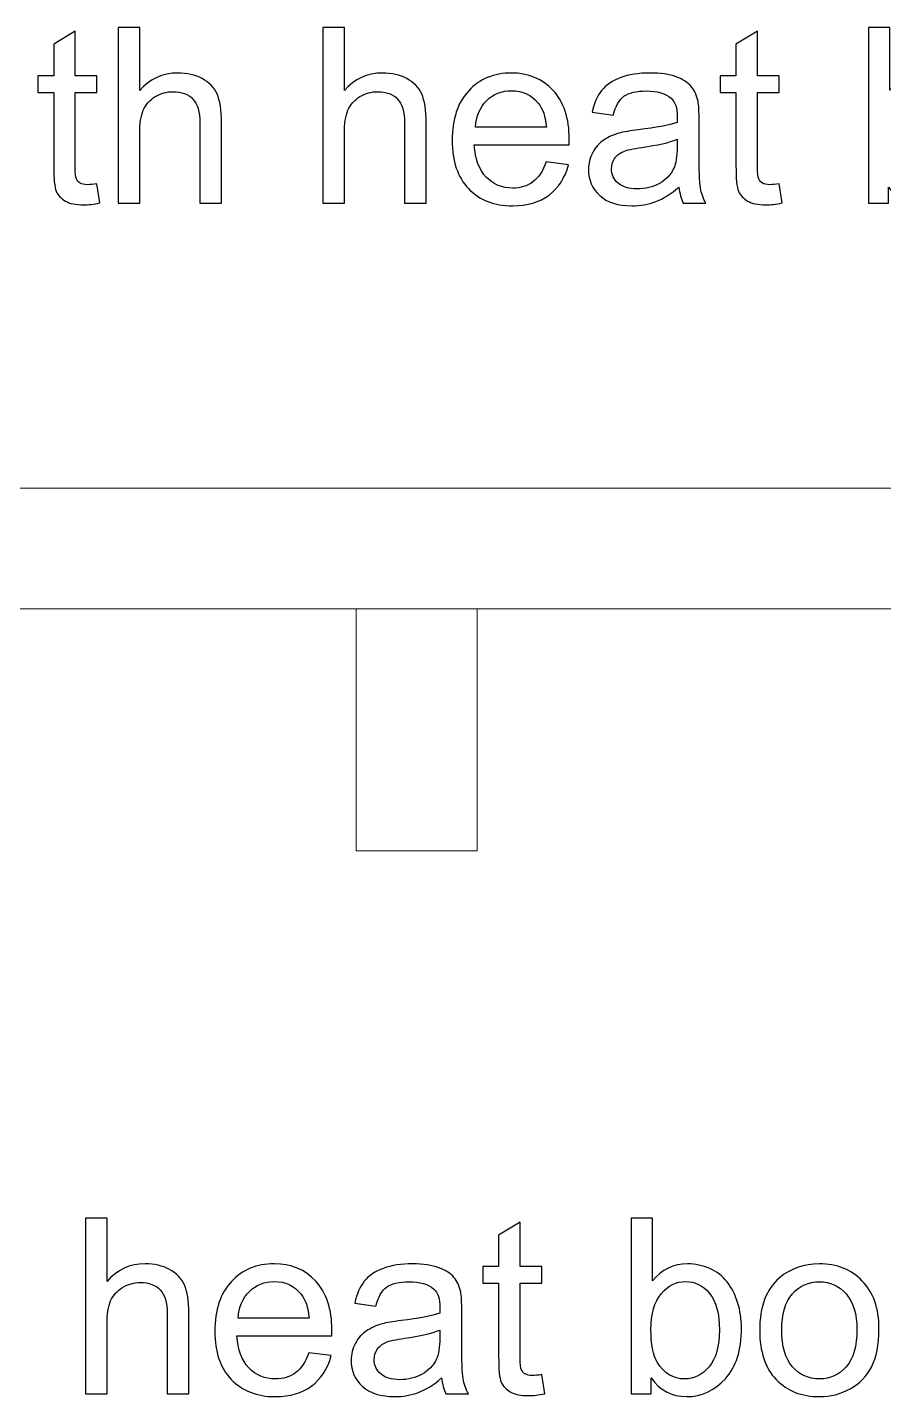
# Model space of a CAD drawing. Header units: inches. Extents: x -38 to 6, y -62 to 68.
# Drawn here: x -13.5 to -7.93, y -52.55 to -43.63 of the extents above; entities that cross this region are included whole.
import ezdxf

# ---------------------------------------------------------------- set-up
doc = ezdxf.new("R2010")
doc.units = ezdxf.units.IN
doc.header["$MEASUREMENT"] = 0
doc.layers.add('Layer 1', color=7, linetype='Continuous')

msp = doc.modelspace()

# ---------------------------------------------------------------- linework, layer by layer
at = {"layer": 'Layer 1', "color": 250, "lineweight": 9}
msp.add_lwpolyline([(-21.846, -47.4193), (-6.2158, -47.4193), (-6.2158, -46.6319), (-21.846, -46.6319), (-21.846, -47.4193)], close=True, dxfattribs=at)
at = {"layer": 'Layer 1', "color": 250}
for points, knots in [([(-13.0513, -44.6524), (-13.0513, -44.6524), (-13.0322, -44.7764), (-13.0322, -44.7764), (-13.0322, -44.7764), (-13.0716, -44.7847), (-13.107, -44.7889), (-13.1378, -44.7889), (-13.1378, -44.7889), (-13.1887, -44.7889), (-13.2281, -44.7809), (-13.2563, -44.7647), (-13.2563, -44.7647), (-13.2843, -44.7484), (-13.304, -44.7274), (-13.3154, -44.7011), (-13.3154, -44.7011), (-13.3268, -44.6747), (-13.3324, -44.6193), (-13.3324, -44.535), (-13.3324, -44.535), (-13.3324, -44.535), (-13.3324, -44.0574), (-13.3324, -44.0574), (-13.3324, -44.0574), (-13.3324, -44.0574), (-13.4363, -44.0574), (-13.4363, -44.0574), (-13.4363, -44.0574), (-13.4363, -44.0574), (-13.4363, -43.9488), (-13.4363, -43.9488), (-13.4363, -43.9488), (-13.4363, -43.9488), (-13.3324, -43.9488), (-13.3324, -43.9488), (-13.3324, -43.9488), (-13.3324, -43.9488), (-13.3324, -43.7438), (-13.3324, -43.7438), (-13.3324, -43.7438), (-13.3324, -43.7438), (-13.1919, -43.6594), (-13.1919, -43.6594), (-13.1919, -43.6594), (-13.1919, -43.6594), (-13.1919, -43.9488), (-13.1919, -43.9488), (-13.1919, -43.9488), (-13.1919, -43.9488), (-13.0513, -43.9488), (-13.0513, -43.9488), (-13.0513, -43.9488), (-13.0513, -43.9488), (-13.0513, -44.0574), (-13.0513, -44.0574), (-13.0513, -44.0574), (-13.0513, -44.0574), (-13.1919, -44.0574), (-13.1919, -44.0574), (-13.1919, -44.0574), (-13.1919, -44.0574), (-13.1919, -44.5429), (-13.1919, -44.5429), (-13.1919, -44.5429), (-13.1919, -44.5831), (-13.1895, -44.609), (-13.1844, -44.6204), (-13.1844, -44.6204), (-13.1796, -44.6319), (-13.1716, -44.6409), (-13.1605, -44.6478), (-13.1605, -44.6478), (-13.1493, -44.6545), (-13.1333, -44.6579), (-13.1126, -44.6579), (-13.1126, -44.6579), (-13.0971, -44.6579), (-13.0766, -44.6561), (-13.0513, -44.6524)], [0, 0, 0, 0, 0.047619, 0.047619, 0.047619, 0.047619, 0.095238, 0.095238, 0.095238, 0.095238, 0.142857, 0.142857, 0.142857, 0.142857, 0.190476, 0.190476, 0.190476, 0.190476, 0.238095, 0.238095, 0.238095, 0.238095, 0.285714, 0.285714, 0.285714, 0.285714, 0.333333, 0.333333, 0.333333, 0.333333, 0.380952, 0.380952, 0.380952, 0.380952, 0.428571, 0.428571, 0.428571, 0.428571, 0.47619, 0.47619, 0.47619, 0.47619, 0.52381, 0.52381, 0.52381, 0.52381, 0.571429, 0.571429, 0.571429, 0.571429, 0.619048, 0.619048, 0.619048, 0.619048, 0.666667, 0.666667, 0.666667, 0.666667, 0.714286, 0.714286, 0.714286, 0.714286, 0.761905, 0.761905, 0.761905, 0.761905, 0.809524, 0.809524, 0.809524, 0.809524, 0.857143, 0.857143, 0.857143, 0.857143, 0.904762, 0.904762, 0.904762, 0.904762, 1, 1, 1, 1]), ([(-12.9126, -44.7777), (-12.9126, -44.7777), (-12.9126, -43.6341), (-12.9126, -43.6341), (-12.9126, -43.6341), (-12.9126, -43.6341), (-12.7721, -43.6341), (-12.7721, -43.6341), (-12.7721, -43.6341), (-12.7721, -43.6341), (-12.7721, -44.0457), (-12.7721, -44.0457), (-12.7721, -44.0457), (-12.7069, -43.9693), (-12.6246, -43.9312), (-12.525, -43.9312), (-12.525, -43.9312), (-12.4641, -43.9312), (-12.4111, -43.9432), (-12.3659, -43.9674), (-12.3659, -43.9674), (-12.3209, -43.9916), (-12.2887, -44.0249), (-12.2692, -44.0675), (-12.2692, -44.0675), (-12.2498, -44.1101), (-12.2402, -44.1721), (-12.2402, -44.253), (-12.2402, -44.253), (-12.2402, -44.253), (-12.2402, -44.7777), (-12.2402, -44.7777), (-12.2402, -44.7777), (-12.2402, -44.7777), (-12.3808, -44.7777), (-12.3808, -44.7777), (-12.3808, -44.7777), (-12.3808, -44.7777), (-12.3808, -44.2536), (-12.3808, -44.2536), (-12.3808, -44.2536), (-12.3808, -44.1836), (-12.3959, -44.1325), (-12.426, -44.1005), (-12.426, -44.1005), (-12.4564, -44.0686), (-12.499, -44.0526), (-12.5543, -44.0526), (-12.5543, -44.0526), (-12.5956, -44.0526), (-12.6345, -44.0632), (-12.6709, -44.0848), (-12.6709, -44.0848), (-12.7074, -44.1064), (-12.7332, -44.1356), (-12.7489, -44.1727), (-12.7489, -44.1727), (-12.7644, -44.2094), (-12.7721, -44.2602), (-12.7721, -44.3252), (-12.7721, -44.3252), (-12.7721, -44.3252), (-12.7721, -44.7777), (-12.7721, -44.7777), (-12.7721, -44.7777), (-12.7721, -44.7777), (-12.9126, -44.7777), (-12.9126, -44.7777)], [0, 0, 0, 0, 0.055556, 0.055556, 0.055556, 0.055556, 0.111111, 0.111111, 0.111111, 0.111111, 0.166667, 0.166667, 0.166667, 0.166667, 0.222222, 0.222222, 0.222222, 0.222222, 0.277778, 0.277778, 0.277778, 0.277778, 0.333333, 0.333333, 0.333333, 0.333333, 0.388889, 0.388889, 0.388889, 0.388889, 0.444444, 0.444444, 0.444444, 0.444444, 0.5, 0.5, 0.5, 0.5, 0.555556, 0.555556, 0.555556, 0.555556, 0.611111, 0.611111, 0.611111, 0.611111, 0.666667, 0.666667, 0.666667, 0.666667, 0.722222, 0.722222, 0.722222, 0.722222, 0.777778, 0.777778, 0.777778, 0.777778, 0.833333, 0.833333, 0.833333, 0.833333, 0.888889, 0.888889, 0.888889, 0.888889, 1, 1, 1, 1]), ([(-11.5806, -44.7777), (-11.5806, -44.7777), (-11.5806, -43.6341), (-11.5806, -43.6341), (-11.5806, -43.6341), (-11.5806, -43.6341), (-11.44, -43.6341), (-11.44, -43.6341), (-11.44, -43.6341), (-11.44, -43.6341), (-11.44, -44.0457), (-11.44, -44.0457), (-11.44, -44.0457), (-11.3748, -43.9693), (-11.2925, -43.9312), (-11.193, -43.9312), (-11.193, -43.9312), (-11.132, -43.9312), (-11.079, -43.9432), (-11.0338, -43.9674), (-11.0338, -43.9674), (-10.9888, -43.9916), (-10.9566, -44.0249), (-10.9371, -44.0675), (-10.9371, -44.0675), (-10.9177, -44.1101), (-10.9081, -44.1721), (-10.9081, -44.253), (-10.9081, -44.253), (-10.9081, -44.253), (-10.9081, -44.7777), (-10.9081, -44.7777), (-10.9081, -44.7777), (-10.9081, -44.7777), (-11.0487, -44.7777), (-11.0487, -44.7777), (-11.0487, -44.7777), (-11.0487, -44.7777), (-11.0487, -44.2536), (-11.0487, -44.2536), (-11.0487, -44.2536), (-11.0487, -44.1836), (-11.0639, -44.1325), (-11.0939, -44.1005), (-11.0939, -44.1005), (-11.1243, -44.0686), (-11.1669, -44.0526), (-11.2222, -44.0526), (-11.2222, -44.0526), (-11.2635, -44.0526), (-11.3024, -44.0632), (-11.3388, -44.0848), (-11.3388, -44.0848), (-11.3753, -44.1064), (-11.4011, -44.1356), (-11.4168, -44.1727), (-11.4168, -44.1727), (-11.4323, -44.2094), (-11.44, -44.2602), (-11.44, -44.3252), (-11.44, -44.3252), (-11.44, -44.3252), (-11.44, -44.7777), (-11.44, -44.7777), (-11.44, -44.7777), (-11.44, -44.7777), (-11.5806, -44.7777), (-11.5806, -44.7777)], [0, 0, 0, 0, 0.055556, 0.055556, 0.055556, 0.055556, 0.111111, 0.111111, 0.111111, 0.111111, 0.166667, 0.166667, 0.166667, 0.166667, 0.222222, 0.222222, 0.222222, 0.222222, 0.277778, 0.277778, 0.277778, 0.277778, 0.333333, 0.333333, 0.333333, 0.333333, 0.388889, 0.388889, 0.388889, 0.388889, 0.444444, 0.444444, 0.444444, 0.444444, 0.5, 0.5, 0.5, 0.5, 0.555556, 0.555556, 0.555556, 0.555556, 0.611111, 0.611111, 0.611111, 0.611111, 0.666667, 0.666667, 0.666667, 0.666667, 0.722222, 0.722222, 0.722222, 0.722222, 0.777778, 0.777778, 0.777778, 0.777778, 0.833333, 0.833333, 0.833333, 0.833333, 0.888889, 0.888889, 0.888889, 0.888889, 1, 1, 1, 1]), ([(-8.6105, -44.6524), (-8.6105, -44.6524), (-8.5914, -44.7764), (-8.5914, -44.7764), (-8.5914, -44.7764), (-8.6308, -44.7847), (-8.6662, -44.7889), (-8.697, -44.7889), (-8.697, -44.7889), (-8.7479, -44.7889), (-8.7873, -44.7809), (-8.8155, -44.7647), (-8.8155, -44.7647), (-8.8435, -44.7484), (-8.8632, -44.7274), (-8.8746, -44.7011), (-8.8746, -44.7011), (-8.8861, -44.6747), (-8.8916, -44.6193), (-8.8916, -44.535), (-8.8916, -44.535), (-8.8916, -44.535), (-8.8916, -44.0574), (-8.8916, -44.0574), (-8.8916, -44.0574), (-8.8916, -44.0574), (-8.9955, -44.0574), (-8.9955, -44.0574), (-8.9955, -44.0574), (-8.9955, -44.0574), (-8.9955, -43.9488), (-8.9955, -43.9488), (-8.9955, -43.9488), (-8.9955, -43.9488), (-8.8916, -43.9488), (-8.8916, -43.9488), (-8.8916, -43.9488), (-8.8916, -43.9488), (-8.8916, -43.7438), (-8.8916, -43.7438), (-8.8916, -43.7438), (-8.8916, -43.7438), (-8.7511, -43.6594), (-8.7511, -43.6594), (-8.7511, -43.6594), (-8.7511, -43.6594), (-8.7511, -43.9488), (-8.7511, -43.9488), (-8.7511, -43.9488), (-8.7511, -43.9488), (-8.6105, -43.9488), (-8.6105, -43.9488), (-8.6105, -43.9488), (-8.6105, -43.9488), (-8.6105, -44.0574), (-8.6105, -44.0574), (-8.6105, -44.0574), (-8.6105, -44.0574), (-8.7511, -44.0574), (-8.7511, -44.0574), (-8.7511, -44.0574), (-8.7511, -44.0574), (-8.7511, -44.5429), (-8.7511, -44.5429), (-8.7511, -44.5429), (-8.7511, -44.5831), (-8.7487, -44.609), (-8.7436, -44.6204), (-8.7436, -44.6204), (-8.7388, -44.6319), (-8.7309, -44.6409), (-8.7197, -44.6478), (-8.7197, -44.6478), (-8.7085, -44.6545), (-8.6925, -44.6579), (-8.6718, -44.6579), (-8.6718, -44.6579), (-8.6563, -44.6579), (-8.6358, -44.6561), (-8.6105, -44.6524)], [0, 0, 0, 0, 0.047619, 0.047619, 0.047619, 0.047619, 0.095238, 0.095238, 0.095238, 0.095238, 0.142857, 0.142857, 0.142857, 0.142857, 0.190476, 0.190476, 0.190476, 0.190476, 0.238095, 0.238095, 0.238095, 0.238095, 0.285714, 0.285714, 0.285714, 0.285714, 0.333333, 0.333333, 0.333333, 0.333333, 0.380952, 0.380952, 0.380952, 0.380952, 0.428571, 0.428571, 0.428571, 0.428571, 0.47619, 0.47619, 0.47619, 0.47619, 0.52381, 0.52381, 0.52381, 0.52381, 0.571429, 0.571429, 0.571429, 0.571429, 0.619048, 0.619048, 0.619048, 0.619048, 0.666667, 0.666667, 0.666667, 0.666667, 0.714286, 0.714286, 0.714286, 0.714286, 0.761905, 0.761905, 0.761905, 0.761905, 0.809524, 0.809524, 0.809524, 0.809524, 0.857143, 0.857143, 0.857143, 0.857143, 0.904762, 0.904762, 0.904762, 0.904762, 1, 1, 1, 1]), ([(-7.8987, -44.7777), (-7.8987, -44.7777), (-8.0297, -44.7777), (-8.0297, -44.7777), (-8.0297, -44.7777), (-8.0297, -44.7777), (-8.0297, -43.6341), (-8.0297, -43.6341), (-8.0297, -43.6341), (-8.0297, -43.6341), (-7.8891, -43.6341), (-7.8891, -43.6341), (-7.8891, -43.6341), (-7.8891, -43.6341), (-7.8891, -44.0422), (-7.8891, -44.0422), (-7.8891, -44.0422), (-7.8298, -43.9682), (-7.7542, -43.9312), (-7.6621, -43.9312), (-7.6621, -43.9312), (-7.6112, -43.9312), (-7.5628, -43.9413), (-7.5172, -43.9618), (-7.5172, -43.9618), (-7.4717, -43.9823), (-7.4344, -44.0113), (-7.4049, -44.0483), (-7.4049, -44.0483), (-7.3756, -44.0856), (-7.3525, -44.1303), (-7.3359, -44.1828), (-7.3359, -44.1828), (-7.3192, -44.2349), (-7.3109, -44.2911), (-7.3109, -44.3507), (-7.3109, -44.3507), (-7.3109, -44.4924), (-7.3461, -44.602), (-7.4161, -44.6792), (-7.4161, -44.6792), (-7.4864, -44.7567), (-7.5705, -44.7953), (-7.6687, -44.7953), (-7.6687, -44.7953), (-7.7664, -44.7953), (-7.8431, -44.7546), (-7.8987, -44.6734), (-7.8987, -44.6734), (-7.8987, -44.6734), (-7.8987, -44.7777), (-7.8987, -44.7777)], [0, 0, 0, 0, 0.071429, 0.071429, 0.071429, 0.071429, 0.142857, 0.142857, 0.142857, 0.142857, 0.214286, 0.214286, 0.214286, 0.214286, 0.285714, 0.285714, 0.285714, 0.285714, 0.357143, 0.357143, 0.357143, 0.357143, 0.428571, 0.428571, 0.428571, 0.428571, 0.5, 0.5, 0.5, 0.5, 0.571429, 0.571429, 0.571429, 0.571429, 0.642857, 0.642857, 0.642857, 0.642857, 0.714286, 0.714286, 0.714286, 0.714286, 0.785714, 0.785714, 0.785714, 0.785714, 0.857143, 0.857143, 0.857143, 0.857143, 1, 1, 1, 1]), ([(-10.1268, -44.5094), (-10.1268, -44.5094), (-9.9815, -44.5286), (-9.9815, -44.5286), (-9.9815, -44.5286), (-10.0041, -44.613), (-10.0464, -44.6787), (-10.1082, -44.7253), (-10.1082, -44.7253), (-10.1699, -44.7719), (-10.2487, -44.7953), (-10.3448, -44.7953), (-10.3448, -44.7953), (-10.4657, -44.7953), (-10.5615, -44.758), (-10.6323, -44.6835), (-10.6323, -44.6835), (-10.7031, -44.6092), (-10.7386, -44.5046), (-10.7386, -44.3702), (-10.7386, -44.3702), (-10.7386, -44.2312), (-10.7029, -44.1231), (-10.6313, -44.0465), (-10.6313, -44.0465), (-10.5597, -43.9695), (-10.4668, -43.9312), (-10.3526, -43.9312), (-10.3526, -43.9312), (-10.2421, -43.9312), (-10.1518, -43.9687), (-10.0818, -44.0441), (-10.0818, -44.0441), (-10.0118, -44.1194), (-9.9767, -44.2254), (-9.9767, -44.3619), (-9.9767, -44.3619), (-9.9767, -44.3702), (-9.9769, -44.3827), (-9.9775, -44.3992), (-9.9775, -44.3992), (-9.9775, -44.3992), (-10.5948, -44.3992), (-10.5948, -44.3992), (-10.5948, -44.3992), (-10.5895, -44.49), (-10.5639, -44.5597), (-10.5176, -44.6079), (-10.5176, -44.6079), (-10.4716, -44.6561), (-10.4138, -44.6803), (-10.3448, -44.6803), (-10.3448, -44.6803), (-10.2935, -44.6803), (-10.2495, -44.6667), (-10.2133, -44.6396), (-10.2133, -44.6396), (-10.1769, -44.6124), (-10.1481, -44.569), (-10.1268, -44.5094)], [0, 0, 0, 0, 0.0625, 0.0625, 0.0625, 0.0625, 0.125, 0.125, 0.125, 0.125, 0.1875, 0.1875, 0.1875, 0.1875, 0.25, 0.25, 0.25, 0.25, 0.3125, 0.3125, 0.3125, 0.3125, 0.375, 0.375, 0.375, 0.375, 0.4375, 0.4375, 0.4375, 0.4375, 0.5, 0.5, 0.5, 0.5, 0.5625, 0.5625, 0.5625, 0.5625, 0.625, 0.625, 0.625, 0.625, 0.6875, 0.6875, 0.6875, 0.6875, 0.75, 0.75, 0.75, 0.75, 0.8125, 0.8125, 0.8125, 0.8125, 0.875, 0.875, 0.875, 0.875, 1, 1, 1, 1]), ([(-9.2625, -44.6739), (-9.3146, -44.7184), (-9.3649, -44.7495), (-9.4131, -44.7679), (-9.4131, -44.7679), (-9.4613, -44.7863), (-9.513, -44.7953), (-9.5683, -44.7953), (-9.5683, -44.7953), (-9.6594, -44.7953), (-9.7294, -44.7732), (-9.7784, -44.7288), (-9.7784, -44.7288), (-9.8273, -44.6846), (-9.8518, -44.6279), (-9.8518, -44.5589), (-9.8518, -44.5589), (-9.8518, -44.5184), (-9.8425, -44.4814), (-9.8241, -44.4479), (-9.8241, -44.4479), (-9.8055, -44.4144), (-9.7813, -44.3877), (-9.7515, -44.3675), (-9.7515, -44.3675), (-9.7214, -44.3473), (-9.6879, -44.3318), (-9.6503, -44.3215), (-9.6503, -44.3215), (-9.6226, -44.3143), (-9.5808, -44.3074), (-9.5252, -44.3004), (-9.5252, -44.3004), (-9.4118, -44.2871), (-9.3279, -44.2709), (-9.2744, -44.2522), (-9.2744, -44.2522), (-9.2739, -44.2331), (-9.2736, -44.2208), (-9.2736, -44.2158), (-9.2736, -44.2158), (-9.2736, -44.1588), (-9.287, -44.1186), (-9.3136, -44.0952), (-9.3136, -44.0952), (-9.3495, -44.0635), (-9.403, -44.0478), (-9.4738, -44.0478), (-9.4738, -44.0478), (-9.5401, -44.0478), (-9.5891, -44.0595), (-9.6205, -44.0827), (-9.6205, -44.0827), (-9.6522, -44.1058), (-9.6753, -44.1468), (-9.6905, -44.2059), (-9.6905, -44.2059), (-9.6905, -44.2059), (-9.8279, -44.1868), (-9.8279, -44.1868), (-9.8279, -44.1868), (-9.8154, -44.1279), (-9.7949, -44.0803), (-9.7661, -44.0441), (-9.7661, -44.0441), (-9.7374, -44.0079), (-9.6958, -43.9802), (-9.6415, -43.9605), (-9.6415, -43.9605), (-9.5875, -43.9411), (-9.5244, -43.9312), (-9.4531, -43.9312), (-9.4531, -43.9312), (-9.3823, -43.9312), (-9.3245, -43.9395), (-9.28, -43.9562), (-9.28, -43.9562), (-9.2358, -43.973), (-9.2031, -43.9938), (-9.1823, -44.0191), (-9.1823, -44.0191), (-9.1616, -44.0443), (-9.1469, -44.0763), (-9.1384, -44.1149), (-9.1384, -44.1149), (-9.1339, -44.1388), (-9.1315, -44.182), (-9.1315, -44.244), (-9.1315, -44.244), (-9.1315, -44.244), (-9.1315, -44.4303), (-9.1315, -44.4303), (-9.1315, -44.4303), (-9.1315, -44.5605), (-9.1286, -44.6428), (-9.1227, -44.6776), (-9.1227, -44.6776), (-9.1171, -44.7125), (-9.1054, -44.7458), (-9.0884, -44.7777), (-9.0884, -44.7777), (-9.0884, -44.7777), (-9.2353, -44.7777), (-9.2353, -44.7777), (-9.2353, -44.7777), (-9.2494, -44.7482), (-9.2585, -44.7136), (-9.2625, -44.6739)], [0, 0, 0, 0, 0.035714, 0.035714, 0.035714, 0.035714, 0.071429, 0.071429, 0.071429, 0.071429, 0.107143, 0.107143, 0.107143, 0.107143, 0.142857, 0.142857, 0.142857, 0.142857, 0.178571, 0.178571, 0.178571, 0.178571, 0.214286, 0.214286, 0.214286, 0.214286, 0.25, 0.25, 0.25, 0.25, 0.285714, 0.285714, 0.285714, 0.285714, 0.321429, 0.321429, 0.321429, 0.321429, 0.357143, 0.357143, 0.357143, 0.357143, 0.392857, 0.392857, 0.392857, 0.392857, 0.428571, 0.428571, 0.428571, 0.428571, 0.464286, 0.464286, 0.464286, 0.464286, 0.5, 0.5, 0.5, 0.5, 0.535714, 0.535714, 0.535714, 0.535714, 0.571429, 0.571429, 0.571429, 0.571429, 0.607143, 0.607143, 0.607143, 0.607143, 0.642857, 0.642857, 0.642857, 0.642857, 0.678571, 0.678571, 0.678571, 0.678571, 0.714286, 0.714286, 0.714286, 0.714286, 0.75, 0.75, 0.75, 0.75, 0.785714, 0.785714, 0.785714, 0.785714, 0.821429, 0.821429, 0.821429, 0.821429, 0.857143, 0.857143, 0.857143, 0.857143, 0.892857, 0.892857, 0.892857, 0.892857, 0.928571, 0.928571, 0.928571, 0.928571, 1, 1, 1, 1]), ([(-10.5868, -44.2842), (-10.5868, -44.2842), (-10.1252, -44.2842), (-10.1252, -44.2842), (-10.1252, -44.2842), (-10.1313, -44.2144), (-10.1492, -44.1623), (-10.1782, -44.1274), (-10.1782, -44.1274), (-10.2227, -44.0734), (-10.2807, -44.0462), (-10.3518, -44.0462), (-10.3518, -44.0462), (-10.4162, -44.0462), (-10.4702, -44.0678), (-10.5141, -44.1109), (-10.5141, -44.1109), (-10.5578, -44.154), (-10.582, -44.2118), (-10.5868, -44.2842)], [0, 0, 0, 0, 0.166667, 0.166667, 0.166667, 0.166667, 0.333333, 0.333333, 0.333333, 0.333333, 0.5, 0.5, 0.5, 0.5, 0.666667, 0.666667, 0.666667, 0.666667, 1, 1, 1, 1]), ([(-9.2736, -44.3625), (-9.3248, -44.3832), (-9.4014, -44.4008), (-9.5036, -44.4152), (-9.5036, -44.4152), (-9.5617, -44.4234), (-9.6027, -44.4327), (-9.6266, -44.4431), (-9.6266, -44.4431), (-9.6506, -44.4535), (-9.669, -44.4687), (-9.682, -44.4884), (-9.682, -44.4884), (-9.695, -44.5083), (-9.7017, -44.5304), (-9.7017, -44.5549), (-9.7017, -44.5549), (-9.7017, -44.5919), (-9.6876, -44.6231), (-9.6591, -44.6478), (-9.6591, -44.6478), (-9.6306, -44.6726), (-9.5891, -44.6851), (-9.5345, -44.6851), (-9.5345, -44.6851), (-9.4805, -44.6851), (-9.4323, -44.6734), (-9.39, -44.6497), (-9.39, -44.6497), (-9.3479, -44.6263), (-9.3168, -44.5941), (-9.2971, -44.5533), (-9.2971, -44.5533), (-9.2819, -44.5216), (-9.2744, -44.4751), (-9.2744, -44.4136), (-9.2744, -44.4136), (-9.2744, -44.4136), (-9.2736, -44.3625), (-9.2736, -44.3625)], [0, 0, 0, 0, 0.090909, 0.090909, 0.090909, 0.090909, 0.181818, 0.181818, 0.181818, 0.181818, 0.272727, 0.272727, 0.272727, 0.272727, 0.363636, 0.363636, 0.363636, 0.363636, 0.454545, 0.454545, 0.454545, 0.454545, 0.545455, 0.545455, 0.545455, 0.545455, 0.636364, 0.636364, 0.636364, 0.636364, 0.727273, 0.727273, 0.727273, 0.727273, 0.818182, 0.818182, 0.818182, 0.818182, 1, 1, 1, 1]), ([(-13.1252, -52.5277), (-13.1252, -52.5277), (-13.1252, -51.3841), (-13.1252, -51.3841), (-13.1252, -51.3841), (-13.1252, -51.3841), (-12.9847, -51.3841), (-12.9847, -51.3841), (-12.9847, -51.3841), (-12.9847, -51.3841), (-12.9847, -51.7957), (-12.9847, -51.7957), (-12.9847, -51.7957), (-12.9195, -51.7193), (-12.8372, -51.6812), (-12.7377, -51.6812), (-12.7377, -51.6812), (-12.6767, -51.6812), (-12.6237, -51.6932), (-12.5785, -51.7174), (-12.5785, -51.7174), (-12.5335, -51.7416), (-12.5013, -51.7749), (-12.4818, -51.8175), (-12.4818, -51.8175), (-12.4624, -51.8601), (-12.4528, -51.9221), (-12.4528, -52.003), (-12.4528, -52.003), (-12.4528, -52.003), (-12.4528, -52.5277), (-12.4528, -52.5277), (-12.4528, -52.5277), (-12.4528, -52.5277), (-12.5934, -52.5277), (-12.5934, -52.5277), (-12.5934, -52.5277), (-12.5934, -52.5277), (-12.5934, -52.0036), (-12.5934, -52.0036), (-12.5934, -52.0036), (-12.5934, -51.9336), (-12.6085, -51.8825), (-12.6386, -51.8505), (-12.6386, -51.8505), (-12.669, -51.8186), (-12.7116, -51.8026), (-12.7669, -51.8026), (-12.7669, -51.8026), (-12.8082, -51.8026), (-12.8471, -51.8132), (-12.8835, -51.8348), (-12.8835, -51.8348), (-12.92, -51.8564), (-12.9458, -51.8856), (-12.9615, -51.9227), (-12.9615, -51.9227), (-12.977, -51.9594), (-12.9847, -52.0102), (-12.9847, -52.0752), (-12.9847, -52.0752), (-12.9847, -52.0752), (-12.9847, -52.5277), (-12.9847, -52.5277), (-12.9847, -52.5277), (-12.9847, -52.5277), (-13.1252, -52.5277), (-13.1252, -52.5277)], [0, 0, 0, 0, 0.055556, 0.055556, 0.055556, 0.055556, 0.111111, 0.111111, 0.111111, 0.111111, 0.166667, 0.166667, 0.166667, 0.166667, 0.222222, 0.222222, 0.222222, 0.222222, 0.277778, 0.277778, 0.277778, 0.277778, 0.333333, 0.333333, 0.333333, 0.333333, 0.388889, 0.388889, 0.388889, 0.388889, 0.444444, 0.444444, 0.444444, 0.444444, 0.5, 0.5, 0.5, 0.5, 0.555556, 0.555556, 0.555556, 0.555556, 0.611111, 0.611111, 0.611111, 0.611111, 0.666667, 0.666667, 0.666667, 0.666667, 0.722222, 0.722222, 0.722222, 0.722222, 0.777778, 0.777778, 0.777778, 0.777778, 0.833333, 0.833333, 0.833333, 0.833333, 0.888889, 0.888889, 0.888889, 0.888889, 1, 1, 1, 1]), ([(-10.1552, -52.4024), (-10.1552, -52.4024), (-10.1361, -52.5264), (-10.1361, -52.5264), (-10.1361, -52.5264), (-10.1755, -52.5347), (-10.2109, -52.5389), (-10.2417, -52.5389), (-10.2417, -52.5389), (-10.2926, -52.5389), (-10.332, -52.5309), (-10.3602, -52.5147), (-10.3602, -52.5147), (-10.3881, -52.4984), (-10.4079, -52.4774), (-10.4193, -52.4511), (-10.4193, -52.4511), (-10.4307, -52.4247), (-10.4363, -52.3693), (-10.4363, -52.285), (-10.4363, -52.285), (-10.4363, -52.285), (-10.4363, -51.8074), (-10.4363, -51.8074), (-10.4363, -51.8074), (-10.4363, -51.8074), (-10.5402, -51.8074), (-10.5402, -51.8074), (-10.5402, -51.8074), (-10.5402, -51.8074), (-10.5402, -51.6988), (-10.5402, -51.6988), (-10.5402, -51.6988), (-10.5402, -51.6988), (-10.4363, -51.6988), (-10.4363, -51.6988), (-10.4363, -51.6988), (-10.4363, -51.6988), (-10.4363, -51.4938), (-10.4363, -51.4938), (-10.4363, -51.4938), (-10.4363, -51.4938), (-10.2958, -51.4094), (-10.2958, -51.4094), (-10.2958, -51.4094), (-10.2958, -51.4094), (-10.2958, -51.6988), (-10.2958, -51.6988), (-10.2958, -51.6988), (-10.2958, -51.6988), (-10.1552, -51.6988), (-10.1552, -51.6988), (-10.1552, -51.6988), (-10.1552, -51.6988), (-10.1552, -51.8074), (-10.1552, -51.8074), (-10.1552, -51.8074), (-10.1552, -51.8074), (-10.2958, -51.8074), (-10.2958, -51.8074), (-10.2958, -51.8074), (-10.2958, -51.8074), (-10.2958, -52.2929), (-10.2958, -52.2929), (-10.2958, -52.2929), (-10.2958, -52.3331), (-10.2934, -52.359), (-10.2883, -52.3704), (-10.2883, -52.3704), (-10.2835, -52.3819), (-10.2755, -52.3909), (-10.2644, -52.3978), (-10.2644, -52.3978), (-10.2532, -52.4045), (-10.2372, -52.4079), (-10.2164, -52.4079), (-10.2164, -52.4079), (-10.201, -52.4079), (-10.1805, -52.4061), (-10.1552, -52.4024)], [0, 0, 0, 0, 0.047619, 0.047619, 0.047619, 0.047619, 0.095238, 0.095238, 0.095238, 0.095238, 0.142857, 0.142857, 0.142857, 0.142857, 0.190476, 0.190476, 0.190476, 0.190476, 0.238095, 0.238095, 0.238095, 0.238095, 0.285714, 0.285714, 0.285714, 0.285714, 0.333333, 0.333333, 0.333333, 0.333333, 0.380952, 0.380952, 0.380952, 0.380952, 0.428571, 0.428571, 0.428571, 0.428571, 0.47619, 0.47619, 0.47619, 0.47619, 0.52381, 0.52381, 0.52381, 0.52381, 0.571429, 0.571429, 0.571429, 0.571429, 0.619048, 0.619048, 0.619048, 0.619048, 0.666667, 0.666667, 0.666667, 0.666667, 0.714286, 0.714286, 0.714286, 0.714286, 0.761905, 0.761905, 0.761905, 0.761905, 0.809524, 0.809524, 0.809524, 0.809524, 0.857143, 0.857143, 0.857143, 0.857143, 0.904762, 0.904762, 0.904762, 0.904762, 1, 1, 1, 1]), ([(-9.4434, -52.5277), (-9.4434, -52.5277), (-9.5744, -52.5277), (-9.5744, -52.5277), (-9.5744, -52.5277), (-9.5744, -52.5277), (-9.5744, -51.3841), (-9.5744, -51.3841), (-9.5744, -51.3841), (-9.5744, -51.3841), (-9.4338, -51.3841), (-9.4338, -51.3841), (-9.4338, -51.3841), (-9.4338, -51.3841), (-9.4338, -51.7922), (-9.4338, -51.7922), (-9.4338, -51.7922), (-9.3745, -51.7182), (-9.2989, -51.6812), (-9.2067, -51.6812), (-9.2067, -51.6812), (-9.1559, -51.6812), (-9.1074, -51.6913), (-9.0619, -51.7118), (-9.0619, -51.7118), (-9.0164, -51.7323), (-8.9791, -51.7613), (-8.9496, -51.7983), (-8.9496, -51.7983), (-8.9203, -51.8356), (-8.8971, -51.8803), (-8.8806, -51.9328), (-8.8806, -51.9328), (-8.8639, -51.9849), (-8.8556, -52.0411), (-8.8556, -52.1007), (-8.8556, -52.1007), (-8.8556, -52.2424), (-8.8908, -52.352), (-8.9608, -52.4292), (-8.9608, -52.4292), (-9.031, -52.5067), (-9.1152, -52.5453), (-9.2134, -52.5453), (-9.2134, -52.5453), (-9.3111, -52.5453), (-9.3878, -52.5046), (-9.4434, -52.4234), (-9.4434, -52.4234), (-9.4434, -52.4234), (-9.4434, -52.5277), (-9.4434, -52.5277)], [0, 0, 0, 0, 0.071429, 0.071429, 0.071429, 0.071429, 0.142857, 0.142857, 0.142857, 0.142857, 0.214286, 0.214286, 0.214286, 0.214286, 0.285714, 0.285714, 0.285714, 0.285714, 0.357143, 0.357143, 0.357143, 0.357143, 0.428571, 0.428571, 0.428571, 0.428571, 0.5, 0.5, 0.5, 0.5, 0.571429, 0.571429, 0.571429, 0.571429, 0.642857, 0.642857, 0.642857, 0.642857, 0.714286, 0.714286, 0.714286, 0.714286, 0.785714, 0.785714, 0.785714, 0.785714, 0.857143, 0.857143, 0.857143, 0.857143, 1, 1, 1, 1]), ([(-11.6715, -52.2594), (-11.6715, -52.2594), (-11.5262, -52.2786), (-11.5262, -52.2786), (-11.5262, -52.2786), (-11.5488, -52.363), (-11.5911, -52.4287), (-11.6529, -52.4753), (-11.6529, -52.4753), (-11.7146, -52.5219), (-11.7934, -52.5453), (-11.8895, -52.5453), (-11.8895, -52.5453), (-12.0104, -52.5453), (-12.1062, -52.508), (-12.177, -52.4335), (-12.177, -52.4335), (-12.2478, -52.3592), (-12.2832, -52.2546), (-12.2832, -52.1202), (-12.2832, -52.1202), (-12.2832, -51.9812), (-12.2476, -51.8731), (-12.176, -51.7965), (-12.176, -51.7965), (-12.1044, -51.7195), (-12.0115, -51.6812), (-11.8973, -51.6812), (-11.8973, -51.6812), (-11.7868, -51.6812), (-11.6965, -51.7187), (-11.6265, -51.7941), (-11.6265, -51.7941), (-11.5565, -51.8694), (-11.5214, -51.9754), (-11.5214, -52.1119), (-11.5214, -52.1119), (-11.5214, -52.1202), (-11.5216, -52.1327), (-11.5222, -52.1492), (-11.5222, -52.1492), (-11.5222, -52.1492), (-12.1395, -52.1492), (-12.1395, -52.1492), (-12.1395, -52.1492), (-12.1342, -52.24), (-12.1086, -52.3097), (-12.0623, -52.3579), (-12.0623, -52.3579), (-12.0162, -52.4061), (-11.9585, -52.4303), (-11.8895, -52.4303), (-11.8895, -52.4303), (-11.8382, -52.4303), (-11.7942, -52.4167), (-11.758, -52.3896), (-11.758, -52.3896), (-11.7216, -52.3624), (-11.6928, -52.319), (-11.6715, -52.2594)], [0, 0, 0, 0, 0.0625, 0.0625, 0.0625, 0.0625, 0.125, 0.125, 0.125, 0.125, 0.1875, 0.1875, 0.1875, 0.1875, 0.25, 0.25, 0.25, 0.25, 0.3125, 0.3125, 0.3125, 0.3125, 0.375, 0.375, 0.375, 0.375, 0.4375, 0.4375, 0.4375, 0.4375, 0.5, 0.5, 0.5, 0.5, 0.5625, 0.5625, 0.5625, 0.5625, 0.625, 0.625, 0.625, 0.625, 0.6875, 0.6875, 0.6875, 0.6875, 0.75, 0.75, 0.75, 0.75, 0.8125, 0.8125, 0.8125, 0.8125, 0.875, 0.875, 0.875, 0.875, 1, 1, 1, 1]), ([(-10.8072, -52.4239), (-10.8593, -52.4684), (-10.9096, -52.4995), (-10.9578, -52.5179), (-10.9578, -52.5179), (-11.006, -52.5363), (-11.0576, -52.5453), (-11.113, -52.5453), (-11.113, -52.5453), (-11.2041, -52.5453), (-11.2741, -52.5232), (-11.3231, -52.4788), (-11.3231, -52.4788), (-11.372, -52.4346), (-11.3965, -52.3779), (-11.3965, -52.3089), (-11.3965, -52.3089), (-11.3965, -52.2684), (-11.3872, -52.2314), (-11.3688, -52.1979), (-11.3688, -52.1979), (-11.3502, -52.1644), (-11.326, -52.1377), (-11.2962, -52.1175), (-11.2962, -52.1175), (-11.2661, -52.0973), (-11.2325, -52.0818), (-11.195, -52.0715), (-11.195, -52.0715), (-11.1673, -52.0643), (-11.1255, -52.0574), (-11.0699, -52.0504), (-11.0699, -52.0504), (-10.9565, -52.0371), (-10.8726, -52.0209), (-10.8191, -52.0022), (-10.8191, -52.0022), (-10.8186, -51.9831), (-10.8183, -51.9708), (-10.8183, -51.9658), (-10.8183, -51.9658), (-10.8183, -51.9088), (-10.8316, -51.8686), (-10.8583, -51.8452), (-10.8583, -51.8452), (-10.8942, -51.8135), (-10.9477, -51.7978), (-11.0185, -51.7978), (-11.0185, -51.7978), (-11.0848, -51.7978), (-11.1338, -51.8095), (-11.1652, -51.8327), (-11.1652, -51.8327), (-11.1969, -51.8558), (-11.22, -51.8968), (-11.2352, -51.9559), (-11.2352, -51.9559), (-11.2352, -51.9559), (-11.3726, -51.9368), (-11.3726, -51.9368), (-11.3726, -51.9368), (-11.3601, -51.8779), (-11.3396, -51.8303), (-11.3108, -51.7941), (-11.3108, -51.7941), (-11.2821, -51.7579), (-11.2405, -51.7302), (-11.1862, -51.7105), (-11.1862, -51.7105), (-11.1322, -51.6911), (-11.0691, -51.6812), (-10.9978, -51.6812), (-10.9978, -51.6812), (-10.9269, -51.6812), (-10.8692, -51.6895), (-10.8247, -51.7062), (-10.8247, -51.7062), (-10.7805, -51.723), (-10.7478, -51.7438), (-10.727, -51.7691), (-10.727, -51.7691), (-10.7063, -51.7943), (-10.6916, -51.8263), (-10.6831, -51.8649), (-10.6831, -51.8649), (-10.6786, -51.8888), (-10.6762, -51.932), (-10.6762, -51.994), (-10.6762, -51.994), (-10.6762, -51.994), (-10.6762, -52.1803), (-10.6762, -52.1803), (-10.6762, -52.1803), (-10.6762, -52.3105), (-10.6733, -52.3928), (-10.6674, -52.4276), (-10.6674, -52.4276), (-10.6618, -52.4625), (-10.6501, -52.4958), (-10.6331, -52.5277), (-10.6331, -52.5277), (-10.6331, -52.5277), (-10.78, -52.5277), (-10.78, -52.5277), (-10.78, -52.5277), (-10.7941, -52.4982), (-10.8032, -52.4636), (-10.8072, -52.4239)], [0, 0, 0, 0, 0.035714, 0.035714, 0.035714, 0.035714, 0.071429, 0.071429, 0.071429, 0.071429, 0.107143, 0.107143, 0.107143, 0.107143, 0.142857, 0.142857, 0.142857, 0.142857, 0.178571, 0.178571, 0.178571, 0.178571, 0.214286, 0.214286, 0.214286, 0.214286, 0.25, 0.25, 0.25, 0.25, 0.285714, 0.285714, 0.285714, 0.285714, 0.321429, 0.321429, 0.321429, 0.321429, 0.357143, 0.357143, 0.357143, 0.357143, 0.392857, 0.392857, 0.392857, 0.392857, 0.428571, 0.428571, 0.428571, 0.428571, 0.464286, 0.464286, 0.464286, 0.464286, 0.5, 0.5, 0.5, 0.5, 0.535714, 0.535714, 0.535714, 0.535714, 0.571429, 0.571429, 0.571429, 0.571429, 0.607143, 0.607143, 0.607143, 0.607143, 0.642857, 0.642857, 0.642857, 0.642857, 0.678571, 0.678571, 0.678571, 0.678571, 0.714286, 0.714286, 0.714286, 0.714286, 0.75, 0.75, 0.75, 0.75, 0.785714, 0.785714, 0.785714, 0.785714, 0.821429, 0.821429, 0.821429, 0.821429, 0.857143, 0.857143, 0.857143, 0.857143, 0.892857, 0.892857, 0.892857, 0.892857, 0.928571, 0.928571, 0.928571, 0.928571, 1, 1, 1, 1]), ([(-8.7372, -52.1133), (-8.7372, -51.9602), (-8.6946, -51.8468), (-8.6091, -51.773), (-8.6091, -51.773), (-8.538, -51.7118), (-8.451, -51.6812), (-8.3485, -51.6812), (-8.3485, -51.6812), (-8.2348, -51.6812), (-8.1417, -51.7185), (-8.0693, -51.793), (-8.0693, -51.793), (-7.9971, -51.8673), (-7.9609, -51.9703), (-7.9609, -52.1015), (-7.9609, -52.1015), (-7.9609, -52.208), (-7.9769, -52.2916), (-8.0088, -52.3526), (-8.0088, -52.3526), (-8.0408, -52.4135), (-8.0874, -52.4609), (-8.1486, -52.4947), (-8.1486, -52.4947), (-8.2095, -52.5285), (-8.2764, -52.5453), (-8.3485, -52.5453), (-8.3485, -52.5453), (-8.4646, -52.5453), (-8.5583, -52.5083), (-8.6299, -52.434), (-8.6299, -52.434), (-8.7015, -52.3598), (-8.7372, -52.2527), (-8.7372, -52.1133)], [0, 0, 0, 0, 0.1, 0.1, 0.1, 0.1, 0.2, 0.2, 0.2, 0.2, 0.3, 0.3, 0.3, 0.3, 0.4, 0.4, 0.4, 0.4, 0.5, 0.5, 0.5, 0.5, 0.6, 0.6, 0.6, 0.6, 0.7, 0.7, 0.7, 0.7, 0.8, 0.8, 0.8, 0.8, 1, 1, 1, 1]), ([(-12.1315, -52.0342), (-12.1315, -52.0342), (-11.6699, -52.0342), (-11.6699, -52.0342), (-11.6699, -52.0342), (-11.676, -51.9644), (-11.6939, -51.9123), (-11.7229, -51.8774), (-11.7229, -51.8774), (-11.7673, -51.8234), (-11.8254, -51.7962), (-11.8965, -51.7962), (-11.8965, -51.7962), (-11.9609, -51.7962), (-12.0149, -51.8178), (-12.0588, -51.8609), (-12.0588, -51.8609), (-12.1025, -51.904), (-12.1267, -51.9618), (-12.1315, -52.0342)], [0, 0, 0, 0, 0.166667, 0.166667, 0.166667, 0.166667, 0.333333, 0.333333, 0.333333, 0.333333, 0.5, 0.5, 0.5, 0.5, 0.666667, 0.666667, 0.666667, 0.666667, 1, 1, 1, 1]), ([(-9.445, -52.1071), (-9.445, -52.2062), (-9.4314, -52.2778), (-9.4045, -52.322), (-9.4045, -52.322), (-9.3603, -52.3941), (-9.3007, -52.4303), (-9.2254, -52.4303), (-9.2254, -52.4303), (-9.1639, -52.4303), (-9.1109, -52.4037), (-9.0665, -52.3504), (-9.0665, -52.3504), (-9.0217, -52.2972), (-8.9994, -52.2179), (-8.9994, -52.1125), (-8.9994, -52.1125), (-8.9994, -52.0044), (-9.0207, -51.9248), (-9.0635, -51.8734), (-9.0635, -51.8734), (-9.1064, -51.822), (-9.1583, -51.7962), (-9.219, -51.7962), (-9.219, -51.7962), (-9.2805, -51.7962), (-9.3335, -51.8228), (-9.3779, -51.8761), (-9.3779, -51.8761), (-9.4226, -51.9293), (-9.445, -52.0062), (-9.445, -52.1071)], [0, 0, 0, 0, 0.111111, 0.111111, 0.111111, 0.111111, 0.222222, 0.222222, 0.222222, 0.222222, 0.333333, 0.333333, 0.333333, 0.333333, 0.444444, 0.444444, 0.444444, 0.444444, 0.555556, 0.555556, 0.555556, 0.555556, 0.666667, 0.666667, 0.666667, 0.666667, 0.777778, 0.777778, 0.777778, 0.777778, 1, 1, 1, 1]), ([(-8.5934, -52.1135), (-8.5934, -52.2195), (-8.5703, -52.2988), (-8.5239, -52.3512), (-8.5239, -52.3512), (-8.4773, -52.4039), (-8.419, -52.4303), (-8.3485, -52.4303), (-8.3485, -52.4303), (-8.2788, -52.4303), (-8.2207, -52.4039), (-8.1741, -52.351), (-8.1741, -52.351), (-8.1278, -52.298), (-8.1047, -52.2173), (-8.1047, -52.109), (-8.1047, -52.109), (-8.1047, -52.0068), (-8.1281, -51.9293), (-8.1747, -51.8769), (-8.1747, -51.8769), (-8.2213, -51.8242), (-8.2793, -51.7978), (-8.3485, -51.7978), (-8.3485, -51.7978), (-8.419, -51.7978), (-8.4773, -51.8239), (-8.5239, -51.8763), (-8.5239, -51.8763), (-8.5703, -51.9288), (-8.5934, -52.0078), (-8.5934, -52.1135)], [0, 0, 0, 0, 0.111111, 0.111111, 0.111111, 0.111111, 0.222222, 0.222222, 0.222222, 0.222222, 0.333333, 0.333333, 0.333333, 0.333333, 0.444444, 0.444444, 0.444444, 0.444444, 0.555556, 0.555556, 0.555556, 0.555556, 0.666667, 0.666667, 0.666667, 0.666667, 0.777778, 0.777778, 0.777778, 0.777778, 1, 1, 1, 1]), ([(-10.8183, -52.1125), (-10.8694, -52.1332), (-10.9461, -52.1508), (-11.0483, -52.1652), (-11.0483, -52.1652), (-11.1064, -52.1734), (-11.1474, -52.1827), (-11.1713, -52.1931), (-11.1713, -52.1931), (-11.1953, -52.2035), (-11.2136, -52.2187), (-11.2267, -52.2384), (-11.2267, -52.2384), (-11.2397, -52.2583), (-11.2464, -52.2804), (-11.2464, -52.3049), (-11.2464, -52.3049), (-11.2464, -52.3419), (-11.2323, -52.3731), (-11.2038, -52.3978), (-11.2038, -52.3978), (-11.1753, -52.4226), (-11.1338, -52.4351), (-11.0792, -52.4351), (-11.0792, -52.4351), (-11.0252, -52.4351), (-10.977, -52.4234), (-10.9347, -52.3997), (-10.9347, -52.3997), (-10.8926, -52.3763), (-10.8615, -52.3441), (-10.8418, -52.3033), (-10.8418, -52.3033), (-10.8266, -52.2716), (-10.8191, -52.2251), (-10.8191, -52.1636), (-10.8191, -52.1636), (-10.8191, -52.1636), (-10.8183, -52.1125), (-10.8183, -52.1125)], [0, 0, 0, 0, 0.090909, 0.090909, 0.090909, 0.090909, 0.181818, 0.181818, 0.181818, 0.181818, 0.272727, 0.272727, 0.272727, 0.272727, 0.363636, 0.363636, 0.363636, 0.363636, 0.454545, 0.454545, 0.454545, 0.454545, 0.545455, 0.545455, 0.545455, 0.545455, 0.636364, 0.636364, 0.636364, 0.636364, 0.727273, 0.727273, 0.727273, 0.727273, 0.818182, 0.818182, 0.818182, 0.818182, 1, 1, 1, 1])]:
    msp.add_open_spline(points, degree=3, knots=knots, dxfattribs=at)
at = {"layer": 'Layer 1', "color": 250, "lineweight": 9}
msp.add_open_spline([(-11.3636, -48.9936), (-11.3636, -48.9936), (-11.3636, -47.4188), (-11.3636, -47.4188), (-11.3636, -47.4188), (-11.3636, -47.4188), (-10.5762, -47.4188), (-10.5762, -47.4188), (-10.5762, -47.4188), (-10.5762, -47.4188), (-10.5762, -48.9936), (-10.5762, -48.9936), (-10.5762, -48.9936), (-10.5762, -48.9936), (-11.3636, -48.9936), (-11.3636, -48.9936)], degree=3, knots=[0, 0, 0, 0, 0.2, 0.2, 0.2, 0.2, 0.4, 0.4, 0.4, 0.4, 0.6, 0.6, 0.6, 0.6, 1, 1, 1, 1], dxfattribs=at)

doc.saveas('drawing.dxf')
